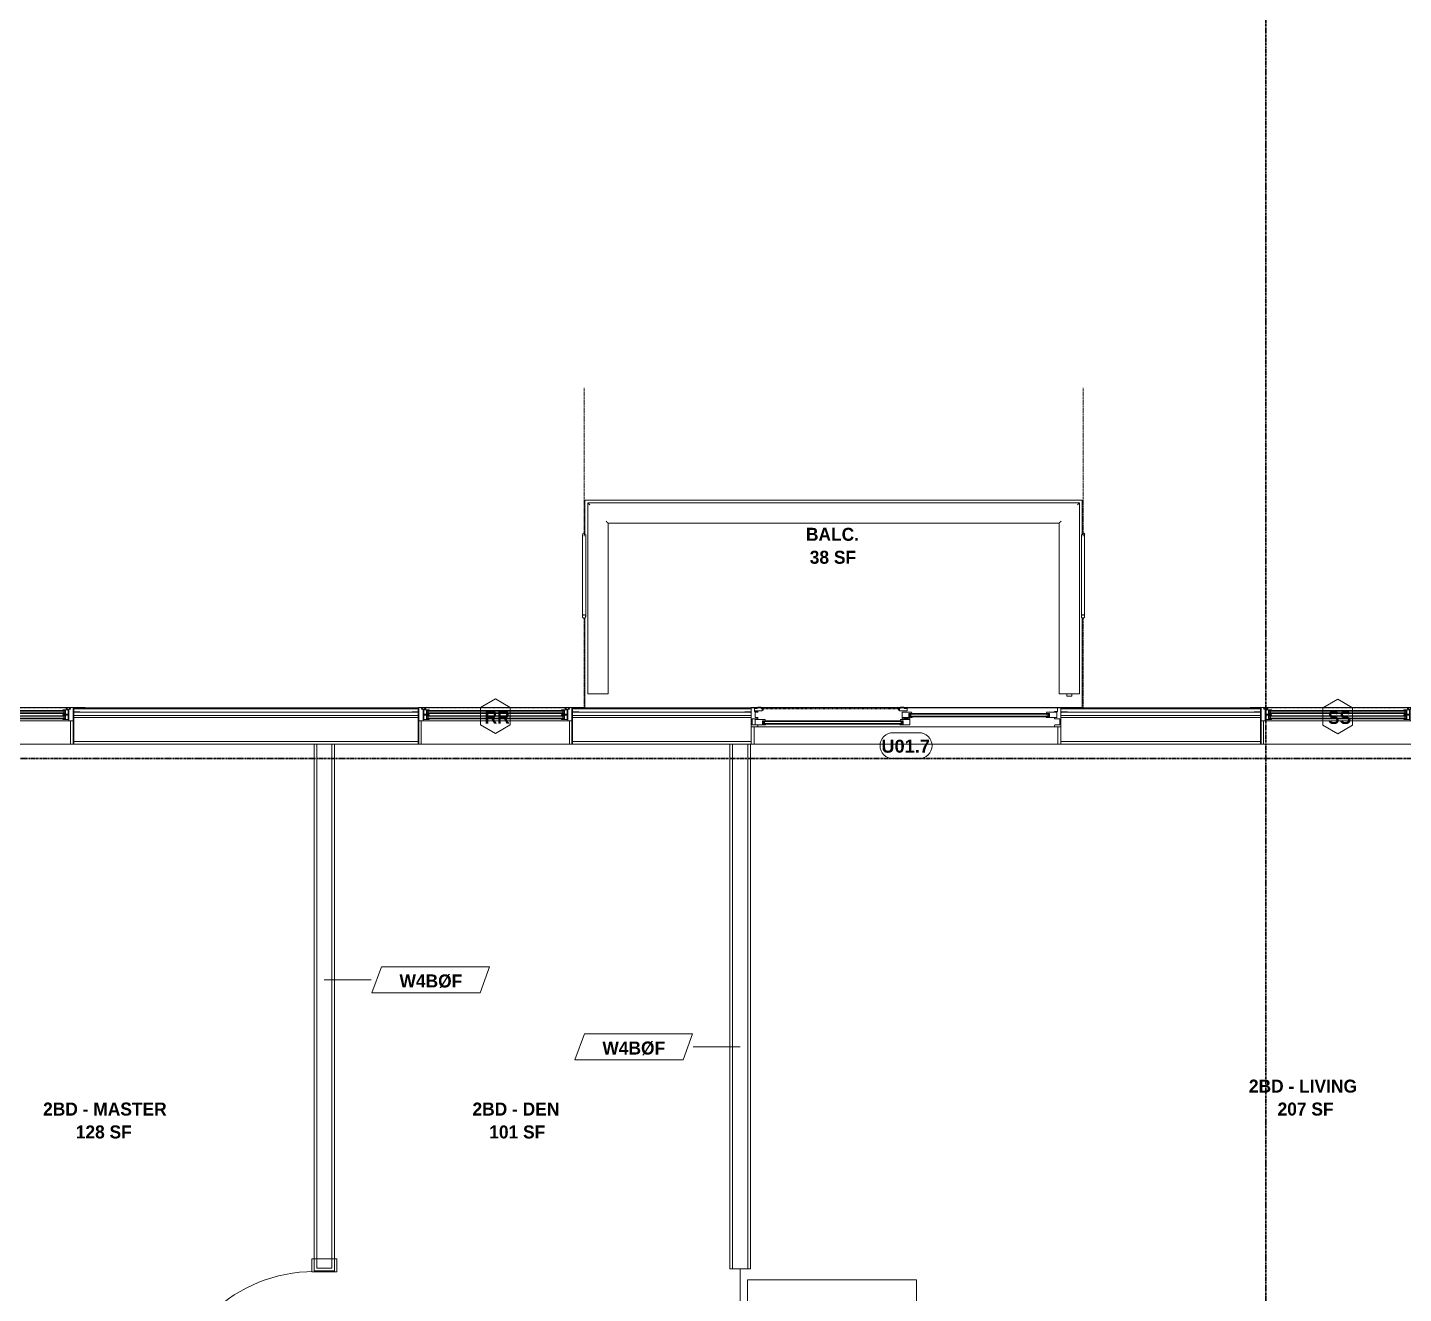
# Model space of a CAD drawing. Header units: inches. Extents: x -4058 to -1781, y 9814 to 12264.
# Drawn here: x -2459.2 to -2141.5, y 10715.6 to 11008 of the extents above; entities that cross this region are included whole.
import ezdxf

# ---------------------------------------------------------------- set-up
doc = ezdxf.new("R2010")
doc.units = ezdxf.units.IN
doc.header["$MEASUREMENT"] = 0
for name, pattern in [('Center 1_4_', [0.53125, 0.25, -0.09375, 0.09375, -0.09375]), ('Dash', [0.25, 0.125, -0.125]), ('Grid Line 1_2_', [0.875, 0.5, -0.125, 0.125, -0.125])]:
    doc.linetypes.add(name, pattern=pattern)
for name, color, linetype, lineweight in [('0-1', 7, 'Continuous', 5), ('0-2', 7, 'Continuous', 9), ('A-AREA-IDEN', 2, 'Continuous', 9), ('A-DETL-CNTR-1', 7, 'Center 1_4_', 9), ('A-DETL-GENF-1', 7, 'Continuous', 9), ('A-DETL-GENF-2', 92, 'Continuous', 18), ('A-DETL-GENF-HDLN-1', 7, 'Dash', 9), ('A-DETL-GENF-HDLN-2', 1, 'Continuous', 18), ('A-DOOR', 31, 'Continuous', 18), ('A-DOOR-1', 7, 'Continuous', 9), ('A-DOOR-3', 31, 'Continuous', 9), ('A-DOOR-4', 31, 'Continuous', 30), ('A-DOOR-FRAM-1', 7, 'Continuous', 9), ('A-DOOR-IDEN', 31, 'Continuous', 9), ('A-FLOR-1', 7, 'Continuous', 9), ('A-FLOR-2', 192, 'Continuous', 9), ('A-FLOR-HRAL-1', 7, 'Continuous', 9), ('A-GLAZ', 151, 'Continuous', 18), ('A-GLAZ-1', 10, 'Continuous', 30), ('A-GLAZ-2', 7, 'Continuous', 9), ('A-GLAZ-IDEN', 152, 'Continuous', 9), ('A-WALL', 113, 'Continuous', 18), ('A-WALL-1', 7, 'Continuous', 9), ('A-WALL-2', 250, 'Continuous', 18), ('A-WALL-3', 113, 'Continuous', 9), ('A-WALL-IDEN', 211, 'Continuous', 9), ('S-BEAM-1', 7, 'Continuous', 9), ('S-GRID-1', 1, 'Grid Line 1_2_', 30)]:
    doc.layers.add(name, color=color, linetype=linetype, lineweight=lineweight)
doc.styles.add('Arial_B', font='arialbd.ttf', dxfattribs={"height": 3})
doc.styles.add('Century Gothic_B', font='GOTHICB.TTF', dxfattribs={"height": 3})

# ---------------------------------------------------------------- blocks, each defined once
blk = doc.blocks.new('Door-Sliding-Marvin-2_Panel_Patio_Door-Essential - RL-MARVIN ESSENTIAL SLIDING - 6_-0_X6_-10_ - 2ND FLOOR-3440611-UNIT PLANS - 2ND FLOOR')
at = {"layer": 'A-DETL-GENF-1'}
for p, q in [((-32.87, -2.72), (-32.87, -2.27)), ((-32.61, -2.72), (-32.61, -2.27))]:
    blk.add_line(p, q, dxfattribs=at)
at = {"layer": 'A-DETL-GENF-2'}
for p, q in [((-35.75, 4.19), (-35.06, 4.19)), ((-35.75, 0.22), (-35.75, 4.19)), ((-35.06, 4.19), (-35.06, 0.22)), ((35.06, 4.19), (35.75, 4.19)), ((35.06, 0.22), (35.06, 4.19)), ((35.75, 4.19), (35.75, 0.22)), ((-35.06, 0.22), (-35.75, 0.22)), ((-35.75, 0.19), (-34.25, 0.19)), ((-35.75, -4.28), (-35.75, 0.19)), ((-34.25, 0.19), (-34.25, -0.1)), ((35.75, 0.22), (35.06, 0.22)), ((-35.75, -3.08), (-35.91, -3.08)), ((-35.91, -3.19), (-35.91, -3.08)), ((-35.5, -0.25), (-34.39, -0.25)), ((-35.5, -1.63), (-35.5, -0.25)), ((-35.5, -1.63), (-34.25, -1.63)), ((-32.41, -1.94), (-34.81, -1.94)), ((-34.81, -1.94), (-34.81, -3.19)), ((-34.39, -0.25), (-34.25, -0.1)), ((-34.25, -1.63), (-34.25, -1.94)), ((-33.09, -2.13), (-32.34, -2.13)), ((-33.09, -2.88), (-33.09, -2.13)), ((-32.38, -2.88), (-33.09, -2.88)), ((-32.98, -2.27), (-32.98, -2.13)), ((-32.98, -2.72), (-32.98, -2.88)), ((-32.46, -3.19), (-32.38, -2.88)), ((-32.34, -2), (-32.41, -1.94)), ((-32.34, -2.13), (-32.34, -2)), ((-37.25, -3.19), (-37.25, -3.23)), ((-35.91, -3.19), (-37.25, -3.19)), ((-35.75, -3.23), (-37.25, -3.23)), ((-35, -4.28), (-35.75, -4.28)), ((-34.25, -3.31), (-35, -3.31)), ((-35, -3.31), (-35, -4.28)), ((-34.81, -3.19), (-32.46, -3.19)), ((-34.25, -3.19), (-34.25, -3.31))]:
    blk.add_line(p, q, dxfattribs=at)
at = {"layer": 'A-DETL-GENF-HDLN-1'}
blk.add_line((1.75, -3.94), (33.01, -3.94), dxfattribs=at)
at = {"layer": 'A-DETL-GENF-HDLN-2'}
for p, q in [((35.75, 0.19), (34.25, 0.19)), ((34.25, 0.19), (34.25, -0.1)), ((35.75, -4.28), (35.75, 0.19)), ((-32.87, -2.72), (-32.87, -2.27)), ((-32.61, -2.72), (-32.61, -2.27)), ((-1.41, -2), (-1.34, -1.94)), ((-1.41, -2.13), (-1.41, -2)), ((-0.66, -2.13), (-1.41, -2.13)), ((-1.29, -3.19), (-1.38, -2.88)), ((-1.38, -2.88), (-0.66, -2.88)), ((-1.34, -1.94), (0.87, -1.94)), ((-1.14, -2.72), (-1.14, -2.27)), ((1.34, -0.25), (-0.88, -0.25)), ((-0.88, -0.25), (-0.88, -1.72)), ((-0.88, -1.5), (1.29, -1.5)), ((0.24, -1.82), (-0.88, -1.72)), ((-0.88, -2.72), (-0.88, -2.27)), ((-0.77, -2.27), (-0.77, -2.13)), ((-0.77, -2.72), (-0.77, -2.88)), ((-0.66, -2.88), (-0.66, -2.13)), ((-0.24, -1.58), (-0.43, -1.58)), ((-0.43, -1.58), (-0.43, -1.68)), ((-0.43, -1.68), (0.43, -1.76)), ((-0.24, -1.51), (-0.24, -1.58)), ((-0.24, -1.62), (-0.24, -1.7)), ((-0.24, -1.62), (0.87, -1.72)), ((0.24, -1.82), (0.24, -1.74)), ((0.24, -1.86), (0.43, -1.86)), ((0.24, -1.93), (0.24, -1.86)), ((0.43, -1.86), (0.43, -1.76)), ((0.66, -1.19), (0.66, -0.44)), ((0.66, -0.44), (1.41, -0.44)), ((1.37, -1.19), (0.66, -1.19)), ((0.77, -0.58), (0.77, -0.44)), ((0.77, -1.04), (0.77, -1.19)), ((0.87, -1.72), (0.87, -3.19)), ((0.88, -1.04), (0.88, -0.58)), ((1.14, -1.04), (1.14, -0.58)), ((1.29, -1.5), (1.37, -1.19)), ((1.41, -0.31), (1.34, -0.25)), ((1.41, -0.44), (1.41, -0.31)), ((32.41, -0.31), (32.47, -0.25)), ((32.41, -0.44), (32.41, -0.31)), ((33.16, -0.44), (32.41, -0.44)), ((32.52, -1.5), (32.44, -1.19)), ((32.44, -1.19), (33.16, -1.19)), ((32.47, -0.25), (34.84, -0.25)), ((34.84, -1.5), (32.52, -1.5)), ((32.68, -1.04), (32.68, -0.58)), ((32.93, -1.04), (32.93, -0.58)), ((33.04, -0.58), (33.04, -0.44)), ((33.04, -1.04), (33.04, -1.19)), ((33.16, -1.19), (33.16, -0.44)), ((34.39, -0.25), (34.25, -0.1)), ((35.5, -1.63), (34.25, -1.63)), ((34.25, -1.63), (34.25, -1.94)), ((34.81, -1.94), (34.25, -1.94)), ((35.5, -0.25), (34.39, -0.25)), ((34.81, -1.94), (34.81, -3.19)), ((34.84, -0.25), (34.84, -1.5)), ((35.5, -1.63), (35.5, -0.25)), ((35.75, -3.08), (35.9, -3.08)), ((35.9, -3.19), (35.9, -3.08)), ((0.87, -3.19), (-1.29, -3.19)), ((-0.24, -4.05), (-0.24, -3.53)), ((-0.24, -3.53), (1.51, -3.53)), ((0.34, -4.05), (-0.24, -4.05)), ((0.6, -4.36), (0.34, -4.05)), ((1.35, -4.36), (0.6, -4.36)), ((1.35, -4.05), (1.51, -4.05)), ((1.35, -4.05), (1.35, -4.36)), ((1.51, -3.53), (1.51, -3.65)), ((1.51, -3.65), (1.75, -3.65)), ((1.51, -3.69), (1.51, -4.05)), ((1.71, -3.69), (1.51, -3.69)), ((1.64, -3.83), (1.64, -3.94)), ((1.64, -3.83), (1.71, -3.83)), ((1.75, -3.94), (1.64, -3.94)), ((1.71, -3.83), (1.71, -3.69)), ((1.75, -3.65), (1.75, -3.94)), ((33.25, -3.65), (33.01, -3.65)), ((33.01, -3.65), (33.01, -3.94)), ((33.01, -3.94), (33.12, -3.94)), ((33.05, -3.69), (33.25, -3.69)), ((33.05, -3.83), (33.05, -3.69)), ((33.12, -3.83), (33.05, -3.83)), ((33.12, -3.83), (33.12, -3.94)), ((33.25, -3.53), (33.25, -3.65)), ((35, -3.53), (33.25, -3.53)), ((33.25, -3.69), (33.25, -4.05)), ((33.41, -4.05), (33.25, -4.05)), ((33.41, -4.05), (33.41, -4.36)), ((33.41, -4.36), (34.16, -4.36)), ((34.16, -4.36), (34.42, -4.05)), ((34.81, -3.19), (34.25, -3.19)), ((34.25, -3.19), (34.25, -3.31)), ((34.25, -3.31), (35, -3.31)), ((34.42, -4.05), (35, -4.05)), ((35, -3.31), (35, -4.28)), ((35, -4.28), (35.75, -4.28)), ((35.75, -3.23), (37.25, -3.23)), ((35.9, -3.19), (37.25, -3.19)), ((37.25, -3.19), (37.25, -3.23))]:
    blk.add_line(p, q, dxfattribs=at)
at = {"layer": 'A-DOOR'}
for p, q in [((-32.98, -2.13), (-0.77, -2.13)), ((-32.98, -2.27), (-0.77, -2.27)), ((-32.98, -2.72), (-0.77, -2.72)), ((-32.98, -2.88), (-0.77, -2.88)), ((0.77, -0.44), (33.04, -0.44)), ((0.77, -0.58), (33.04, -0.58)), ((0.77, -1.04), (33.04, -1.04)), ((0.77, -1.19), (33.04, -1.19))]:
    blk.add_line(p, q, dxfattribs=at)
at = {"layer": 'A-DOOR-1'}
for p, q in [((-40.68, -4.25), (-40.68, -4.19)), ((-35.75, -4.25), (-40.68, -4.25)), ((-35.75, -4.25), (-35.75, -4.19)), ((35.75, -4.19), (-35.75, -4.19)), ((35.75, -4.25), (-35.75, -4.25)), ((35.75, -4.19), (35.75, -4.25))]:
    blk.add_line(p, q, dxfattribs=at)
at = {"layer": 'A-DOOR-FRAM-1'}
for p, q in [((-35.75, 0.19), (35.75, 0.19)), ((-35.75, -4.28), (-35.75, 0.19)), ((35.75, 0.19), (35.75, -4.28)), ((35.75, -4.28), (-35.75, -4.28))]:
    blk.add_line(p, q, dxfattribs=at)
blk = doc.blocks.new('Window-Double_Hung-Marvin-Essential - 1-WIDE _TEMP LOWER_ ESDH3066-3454270-UNIT PLANS - 2ND FLOOR')
at = {"layer": 'A-DETL-GENF-HDLN-1'}
blk.add_line((16.1, 4.22), (-16.5, 4.22), dxfattribs=at)
at = {"layer": 'A-DETL-GENF-HDLN-2'}
for p, q in [((-19.25, 3.23), (-19.25, 3.19)), ((-17.75, 3.23), (-19.25, 3.23)), ((-19.25, 3.19), (-17.9, 3.19)), ((-17.9, 3.19), (-17.9, 3.08)), ((-17.75, 4.28), (-17.16, 4.28)), ((-17.75, 4.28), (-17.75, 1.19)), ((-17.08, 3.87), (-17.16, 4.28)), ((-17.08, 3.87), (-16.19, 3.87)), ((-16.85, 4.25), (-16.85, 3.87)), ((-16.3, 4.25), (-16.85, 4.25)), ((-16.38, 3.77), (-16.72, 3.77)), ((-16.72, 3.77), (-16.72, 1.19)), ((-15.34, 3.69), (-16.56, 3.69)), ((-16.56, 2.75), (-16.56, 3.69)), ((-16.38, 3.87), (-16.38, 3.77)), ((-16.3, 4.01), (-16.3, 4.25)), ((-16.18, 4.01), (-16.3, 4.01)), ((-16.19, 3.97), (-16.1, 3.97)), ((-16.19, 3.87), (-16.19, 3.97)), ((-16.18, 4.22), (-16.1, 4.22)), ((-16.18, 4.22), (-16.18, 4.01)), ((-16.1, 3.97), (-16.1, 4.22)), ((-15.94, 2.87), (-15.94, 3.59)), ((-15.94, 3.59), (-15.28, 3.59)), ((-15.84, 2.88), (-15.84, 3.57)), ((-15.54, 3.01), (-15.54, 3.45)), ((-15.34, 3.69), (-15.28, 3.63)), ((-15.28, 3.59), (-15.28, 3.63)), ((15.34, 3.69), (15.28, 3.63)), ((15.28, 3.59), (15.28, 3.63)), ((15.94, 3.59), (15.28, 3.59)), ((15.34, 3.69), (16.56, 3.69)), ((15.54, 3.01), (15.54, 3.45)), ((15.84, 2.88), (15.84, 3.57)), ((15.94, 2.87), (15.94, 3.59)), ((16.18, 4.22), (16.1, 4.22)), ((16.1, 3.97), (16.1, 4.22)), ((16.19, 3.97), (16.1, 3.97)), ((16.18, 4.22), (16.18, 4.01)), ((16.18, 4.01), (16.3, 4.01)), ((16.19, 3.87), (16.19, 3.97)), ((17.08, 3.87), (16.19, 3.87)), ((16.3, 4.01), (16.3, 4.25)), ((16.3, 4.25), (16.85, 4.25)), ((16.38, 3.87), (16.38, 3.77)), ((16.38, 3.77), (16.72, 3.77)), ((16.56, 2.75), (16.56, 3.69)), ((16.72, 3.77), (16.72, 1.19)), ((16.85, 4.25), (16.85, 3.87)), ((17.08, 3.87), (17.16, 4.28)), ((17.75, 4.28), (17.16, 4.28)), ((17.75, 4.28), (17.75, 1.19)), ((17.75, 3.23), (19.25, 3.23)), ((17.9, 3.19), (17.9, 3.08)), ((19.25, 3.19), (17.9, 3.19)), ((19.25, 3.23), (19.25, 3.19)), ((-17.9, 3.08), (-17.75, 3.08)), ((-16.72, 1.19), (-17.75, 1.19)), ((-17.13, 1.16), (-17.13, -4.19)), ((-16.56, 2.75), (-15.34, 2.75)), ((-15.34, 2.47), (-16.56, 2.47)), ((-16.56, 1.53), (-16.56, 2.47)), ((-16.56, 1.53), (-15.34, 1.53)), ((-15.28, 2.87), (-15.94, 2.87)), ((-15.94, 1.65), (-15.94, 2.37)), ((-15.94, 2.37), (-15.28, 2.37)), ((-15.28, 1.65), (-15.94, 1.65)), ((-15.84, 1.66), (-15.84, 2.35)), ((-15.54, 1.79), (-15.54, 2.23)), ((-15.34, 2.75), (-15.28, 2.81)), ((-15.34, 2.47), (-15.28, 2.41)), ((-15.34, 1.53), (-15.28, 1.59)), ((-15.28, 2.81), (-15.28, 2.87)), ((-15.28, 2.37), (-15.28, 2.41)), ((-15.28, 1.59), (-15.28, 1.65)), ((15.28, 2.81), (15.28, 2.87)), ((15.28, 2.87), (15.94, 2.87)), ((15.34, 2.75), (15.28, 2.81)), ((15.34, 2.47), (15.28, 2.41)), ((15.28, 2.37), (15.28, 2.41)), ((15.94, 2.37), (15.28, 2.37)), ((15.28, 1.59), (15.28, 1.65)), ((15.28, 1.65), (15.94, 1.65)), ((15.34, 1.53), (15.28, 1.59)), ((16.56, 2.75), (15.34, 2.75)), ((15.34, 2.47), (16.56, 2.47)), ((16.56, 1.53), (15.34, 1.53)), ((15.54, 1.79), (15.54, 2.23)), ((15.84, 1.66), (15.84, 2.35)), ((15.94, 1.65), (15.94, 2.37)), ((16.56, 1.53), (16.56, 2.47)), ((16.72, 1.19), (17.75, 1.19)), ((17.12, -4.19), (17.12, 1.16)), ((17.9, 3.08), (17.75, 3.08)), ((-17.13, -4.19), (-17.75, -4.19)), ((17.12, -4.19), (17.75, -4.19))]:
    blk.add_line(p, q, dxfattribs=at)
at = {"layer": 'A-GLAZ'}
for p, q in [((15.84, 3.57), (-15.84, 3.57)), ((15.84, 3.45), (-15.84, 3.45)), ((15.84, 3.01), (-15.84, 3.01)), ((15.84, 2.88), (-15.84, 2.88)), ((15.84, 2.35), (-15.84, 2.35)), ((15.84, 2.23), (-15.84, 2.23)), ((15.84, 1.79), (-15.84, 1.79)), ((15.84, 1.66), (-15.84, 1.66))]:
    blk.add_line(p, q, dxfattribs=at)
at = {"layer": 'A-GLAZ-1'}
for p, q in [((-17.75, 4.28), (-17.75, 1.19)), ((17.75, 1.19), (17.75, 4.28)), ((-17.75, 1.16), (-17.75, -4.19)), ((17.75, -4.19), (17.75, 1.16))]:
    blk.add_line(p, q, dxfattribs=at)
at = {"layer": 'A-GLAZ-2'}
for p, q in [((17.75, 4.28), (-17.75, 4.28)), ((20.46, 4.25), (17.75, 4.25)), ((17.75, 4.19), (20.46, 4.19)), ((20.46, 4.19), (20.46, 4.25)), ((-17.75, 1.19), (17.75, 1.19)), ((-17.75, -4.19), (17.75, -4.19))]:
    blk.add_line(p, q, dxfattribs=at)
blk = doc.blocks.new('Window-Double_Hung-Marvin-Essential - 2-WIDE _TEMP ALL LOW_ ESDH3066-3454271-UNIT PLANS - 2ND FLOOR')
at = {"layer": 'A-DETL-GENF-HDLN-1'}
blk.add_line((16.1, -4.22), (-16.5, -4.22), dxfattribs=at)
at = {"layer": 'A-DETL-GENF-HDLN-2'}
for p, q in [((-17.13, 4.19), (-17.75, 4.19)), ((-17.13, -1.16), (-17.13, 4.19)), ((17.12, 4.19), (17.75, 4.19)), ((17.12, 4.19), (17.12, -1.16)), ((-17.9, -3.19), (-17.9, -3.08)), ((-17.9, -3.08), (-17.75, -3.08)), ((-16.72, -1.19), (-17.75, -1.19)), ((-17.75, -4.28), (-17.75, -1.19)), ((-16.72, -3.77), (-16.72, -1.19)), ((-16.56, -1.53), (-15.34, -1.53)), ((-16.56, -1.53), (-16.56, -2.47)), ((-15.34, -2.47), (-16.56, -2.47)), ((-16.56, -2.75), (-15.34, -2.75)), ((-16.56, -2.75), (-16.56, -3.69)), ((-15.28, -1.65), (-15.94, -1.65)), ((-15.94, -1.65), (-15.94, -2.37)), ((-15.94, -2.37), (-15.28, -2.37)), ((-15.28, -2.87), (-15.94, -2.87)), ((-15.94, -2.87), (-15.94, -3.59)), ((-15.84, -1.66), (-15.84, -2.35)), ((-15.84, -2.88), (-15.84, -3.57)), ((-15.54, -1.79), (-15.54, -2.23)), ((-15.54, -3.01), (-15.54, -3.45)), ((-15.34, -1.53), (-15.28, -1.59)), ((-15.34, -2.47), (-15.28, -2.41)), ((-15.34, -2.75), (-15.28, -2.81)), ((-15.28, -1.59), (-15.28, -1.65)), ((-15.28, -2.37), (-15.28, -2.41)), ((-15.28, -2.81), (-15.28, -2.87)), ((15.34, -1.53), (15.28, -1.59)), ((15.28, -1.59), (15.28, -1.65)), ((15.28, -1.65), (15.94, -1.65)), ((15.28, -2.37), (15.28, -2.41)), ((15.94, -2.37), (15.28, -2.37)), ((15.34, -2.47), (15.28, -2.41)), ((15.34, -2.75), (15.28, -2.81)), ((15.28, -2.81), (15.28, -2.87)), ((15.28, -2.87), (15.94, -2.87)), ((16.56, -1.53), (15.34, -1.53)), ((15.34, -2.47), (16.56, -2.47)), ((16.56, -2.75), (15.34, -2.75)), ((15.54, -1.79), (15.54, -2.23)), ((15.54, -3.01), (15.54, -3.45)), ((15.84, -1.66), (15.84, -2.35)), ((15.84, -2.88), (15.84, -3.57)), ((15.94, -1.65), (15.94, -2.37)), ((15.94, -2.87), (15.94, -3.59)), ((16.56, -1.53), (16.56, -2.47)), ((16.56, -2.75), (16.56, -3.69)), ((16.72, -3.77), (16.72, -1.19)), ((16.72, -1.19), (17.75, -1.19)), ((17.75, -4.28), (17.75, -1.19)), ((17.9, -3.08), (17.75, -3.08)), ((17.9, -3.19), (17.9, -3.08)), ((-19.25, -3.23), (-19.25, -3.19)), ((-19.25, -3.19), (-17.9, -3.19)), ((-17.75, -3.23), (-19.25, -3.23)), ((-17.75, -4.28), (-17.16, -4.28)), ((-17.08, -3.87), (-17.16, -4.28)), ((-17.08, -3.87), (-16.19, -3.87)), ((-16.85, -4.25), (-16.85, -3.87)), ((-16.3, -4.25), (-16.85, -4.25)), ((-16.38, -3.77), (-16.72, -3.77)), ((-15.34, -3.69), (-16.56, -3.69)), ((-16.38, -3.87), (-16.38, -3.77)), ((-16.18, -4.01), (-16.3, -4.01)), ((-16.3, -4.01), (-16.3, -4.25)), ((-16.19, -3.87), (-16.19, -3.97)), ((-16.19, -3.97), (-16.1, -3.97)), ((-16.18, -4.22), (-16.18, -4.01)), ((-16.18, -4.22), (-16.1, -4.22)), ((-16.1, -3.97), (-16.1, -4.22)), ((-15.94, -3.59), (-15.28, -3.59)), ((-15.34, -3.69), (-15.28, -3.63)), ((-15.28, -3.59), (-15.28, -3.63)), ((15.28, -3.59), (15.28, -3.63)), ((15.94, -3.59), (15.28, -3.59)), ((15.34, -3.69), (15.28, -3.63)), ((15.34, -3.69), (16.56, -3.69)), ((16.19, -3.97), (16.1, -3.97)), ((16.1, -3.97), (16.1, -4.22)), ((16.18, -4.22), (16.1, -4.22)), ((16.18, -4.22), (16.18, -4.01)), ((16.18, -4.01), (16.3, -4.01)), ((17.08, -3.87), (16.19, -3.87)), ((16.19, -3.87), (16.19, -3.97)), ((16.3, -4.01), (16.3, -4.25)), ((16.3, -4.25), (16.85, -4.25)), ((16.38, -3.87), (16.38, -3.77)), ((16.38, -3.77), (16.72, -3.77)), ((16.85, -4.25), (16.85, -3.87)), ((17.08, -3.87), (17.16, -4.28)), ((17.75, -4.28), (17.16, -4.28)), ((17.75, -3.23), (19.25, -3.23)), ((19.25, -3.19), (17.9, -3.19)), ((19.25, -3.23), (19.25, -3.19))]:
    blk.add_line(p, q, dxfattribs=at)
at = {"layer": 'A-GLAZ'}
for p, q in [((15.84, -1.66), (-15.84, -1.66)), ((15.84, -1.79), (-15.84, -1.79)), ((15.84, -2.23), (-15.84, -2.23)), ((15.84, -2.35), (-15.84, -2.35)), ((15.84, -2.88), (-15.84, -2.88)), ((15.84, -3.01), (-15.84, -3.01)), ((15.84, -3.45), (-15.84, -3.45)), ((15.84, -3.57), (-15.84, -3.57))]:
    blk.add_line(p, q, dxfattribs=at)
at = {"layer": 'A-GLAZ-1'}
for p, q in [((-17.75, -1.16), (-17.75, 4.19)), ((17.75, 4.19), (17.75, -1.16)), ((-17.75, -4.28), (-17.75, -1.19)), ((17.75, -1.19), (17.75, -4.28))]:
    blk.add_line(p, q, dxfattribs=at)
at = {"layer": 'A-GLAZ-2'}
for p, q in [((-17.75, 4.19), (17.75, 4.19)), ((-17.75, -1.19), (17.75, -1.19)), ((17.75, -4.28), (-17.75, -4.28)), ((17.75, -4.19), (20.21, -4.19)), ((20.21, -4.25), (17.75, -4.25)), ((20.21, -4.19), (20.21, -4.25))]:
    blk.add_line(p, q, dxfattribs=at)
blk = doc.blocks.new('Railing - Baluster_01-2700443-UNIT PLANS - 2ND FLOOR')
at = {"layer": 'A-FLOR-HRAL-1'}
for p, q in [((-0.59, 1.18), (0.59, 1.18)), ((-0.59, 0.59), (-0.59, 1.18)), ((0.59, 1.18), (0.59, 0.59))]:
    blk.add_line(p, q, dxfattribs=at)
blk = doc.blocks.new('Railing - Railing-3407317-UNIT PLANS - 2ND FLOOR')
at = {"layer": 'A-FLOR-HRAL-1'}
for p, q in [((-2216.35, 10898.25), (-2329.89, 10898.25)), ((-2329.89, 10898.25), (-2329.89, 10854.14)), ((-2216.35, 10854.14), (-2216.35, 10898.25)), ((-2325.17, 10893.53), (-2221.07, 10893.53)), ((-2325.17, 10854.14), (-2325.17, 10893.53)), ((-2221.07, 10893.53), (-2221.07, 10854.14)), ((-2329.42, 10854.14), (-2329.89, 10854.14)), ((-2325.64, 10854.14), (-2329.42, 10854.14)), ((-2325.17, 10854.14), (-2325.64, 10854.14)), ((-2220.6, 10854.14), (-2221.07, 10854.14)), ((-2216.82, 10854.14), (-2220.6, 10854.14)), ((-2216.35, 10854.14), (-2216.82, 10854.14))]:
    blk.add_line(p, q, dxfattribs=at)
for points, knots in [([(-2329.89, 10898.25), (-2329.89, 10898.25), (-2329.89, 10898.24), (-2329.86, 10898.22), (-2329.83, 10898.19), (-2329.8, 10898.16), (-2329.78, 10898.13), (-2329.75, 10898.11), (-2329.71, 10898.07), (-2329.67, 10898.02), (-2329.63, 10897.99), (-2329.59, 10897.95), (-2329.53, 10897.88), (-2329.46, 10897.82), (-2329.42, 10897.78)], [0, 0, 0, 0, 0.166667, 0.25, 0.333333, 0.416667, 0.458333, 0.5, 0.583333, 0.666667, 0.708333, 0.75, 0.833333, 1, 1, 1, 1]), ([(-2216.35, 10898.25), (-2216.35, 10898.25), (-2216.35, 10898.24), (-2216.38, 10898.22), (-2216.41, 10898.19), (-2216.44, 10898.16), (-2216.46, 10898.13), (-2216.49, 10898.11), (-2216.53, 10898.07), (-2216.57, 10898.02), (-2216.61, 10897.99), (-2216.65, 10897.95), (-2216.71, 10897.88), (-2216.78, 10897.82), (-2216.82, 10897.78)], [0, 0, 0, 0, 0.166667, 0.25, 0.333333, 0.416667, 0.458333, 0.5, 0.583333, 0.666667, 0.708333, 0.75, 0.833333, 1, 1, 1, 1]), ([(-2325.64, 10894), (-2325.6, 10893.96), (-2325.54, 10893.9), (-2325.46, 10893.82), (-2325.42, 10893.77), (-2325.38, 10893.74), (-2325.35, 10893.7), (-2325.32, 10893.67), (-2325.29, 10893.64), (-2325.26, 10893.62), (-2325.23, 10893.59), (-2325.21, 10893.56), (-2325.18, 10893.54), (-2325.17, 10893.53), (-2325.17, 10893.53)], [0, 0, 0, 0, 0.166667, 0.25, 0.333333, 0.375, 0.416667, 0.5, 0.541667, 0.583333, 0.666667, 0.75, 0.833333, 1, 1, 1, 1]), ([(-2220.6, 10894), (-2220.64, 10893.96), (-2220.7, 10893.9), (-2220.78, 10893.82), (-2220.82, 10893.77), (-2220.86, 10893.74), (-2220.89, 10893.7), (-2220.92, 10893.67), (-2220.95, 10893.64), (-2220.98, 10893.62), (-2221.01, 10893.59), (-2221.04, 10893.56), (-2221.06, 10893.54), (-2221.07, 10893.53), (-2221.07, 10893.53)], [0, 0, 0, 0, 0.166667, 0.25, 0.333333, 0.375, 0.416667, 0.5, 0.541667, 0.583333, 0.666667, 0.75, 0.833333, 1, 1, 1, 1])]:
    blk.add_open_spline(points, degree=3, knots=knots, dxfattribs=at)
at = {"rotation": 180}
blk.add_blockref('Railing - Baluster_01-2700443-UNIT PLANS - 2ND FLOOR', (-2218.71, 10854.73), dxfattribs=at)
blk = doc.blocks.new('Walls 20 - Walls 1-3286989-UNIT PLANS - 2ND FLOOR')
at = {"layer": 'S-BEAM-1'}
for p, q in [((-2215.9, 10890.93), (-2215.9, 10871.99)), ((-2215.15, 10871.99), (-2215.15, 10890.93))]:
    blk.add_line(p, q, dxfattribs=at)
at = {"layer": 'S-BEAM-1', "flags": 128}
for points in [[(-2215.15, 10871.99), (-2215.16, 10872.09), (-2215.19, 10872.18), (-2215.24, 10872.26), (-2215.31, 10872.32), (-2215.39, 10872.37), (-2215.48, 10872.39), (-2215.57, 10872.39), (-2215.66, 10872.37), (-2215.74, 10872.32), (-2215.81, 10872.26), (-2215.86, 10872.18), (-2215.89, 10872.09), (-2215.9, 10871.99)], [(-2215.9, 10871.99), (-2215.89, 10871.89), (-2215.86, 10871.8), (-2215.81, 10871.72), (-2215.74, 10871.66), (-2215.66, 10871.62), (-2215.57, 10871.59), (-2215.48, 10871.59), (-2215.39, 10871.62), (-2215.31, 10871.66), (-2215.24, 10871.72), (-2215.19, 10871.8), (-2215.16, 10871.89), (-2215.15, 10871.99)]]:
    blk.add_lwpolyline(points, dxfattribs=at)
at = {"layer": 'S-BEAM-1'}
blk.add_ellipse((-2215.52, 10890.93), major_axis=(0.375, 0), ratio=0.93544, start_param=0, end_param=2.081897, dxfattribs=at)
blk = doc.blocks.new('Walls 21 - Walls 1-3286998-UNIT PLANS - 2ND FLOOR')
at = {"layer": 'S-BEAM-1'}
for p, q in [((-2331.1, 10890.93), (-2331.1, 10871.99)), ((-2330.35, 10871.99), (-2330.35, 10890.93))]:
    blk.add_line(p, q, dxfattribs=at)
at = {"layer": 'S-BEAM-1', "flags": 128}
for points in [[(-2330.35, 10871.99), (-2330.36, 10872.09), (-2330.39, 10872.18), (-2330.44, 10872.26), (-2330.51, 10872.32), (-2330.59, 10872.37), (-2330.68, 10872.39), (-2330.77, 10872.39), (-2330.86, 10872.37), (-2330.94, 10872.32), (-2331, 10872.26), (-2331.06, 10872.18), (-2331.09, 10872.09), (-2331.1, 10871.99)], [(-2331.1, 10871.99), (-2331.09, 10871.89), (-2331.06, 10871.8), (-2331, 10871.72), (-2330.94, 10871.66), (-2330.86, 10871.62), (-2330.77, 10871.59), (-2330.68, 10871.59), (-2330.59, 10871.62), (-2330.51, 10871.66), (-2330.44, 10871.72), (-2330.39, 10871.8), (-2330.36, 10871.89), (-2330.35, 10871.99)]]:
    blk.add_lwpolyline(points, dxfattribs=at)
at = {"layer": 'S-BEAM-1'}
blk.add_ellipse((-2330.72, 10890.93), major_axis=(0.375, 0), ratio=0.93544, start_param=1.047198, end_param=3.141593, dxfattribs=at)
blk = doc.blocks.new('CTR - 1st Phase - Shell_rvt-1-UNIT PLANS - 2ND FLOOR')
at = {"layer": 'A-DETL-CNTR-1'}
for p, q in [((-2330.72, 10890.53), (-2330.72, 10924.78)), ((-2215.52, 10890.53), (-2215.52, 10924.78)), ((-2330.72, 10850.89), (-2330.72, 10871.59)), ((-2215.52, 10850.89), (-2215.52, 10871.59))]:
    blk.add_line(p, q, dxfattribs=at)
at = {"layer": 'A-FLOR-1'}
for p, q in [((-2330.53, 10898.89), (-2330.53, 10890.85)), ((-2215.71, 10898.89), (-2330.53, 10898.89)), ((-2215.71, 10890.86), (-2215.71, 10898.89)), ((-2330.53, 10871.65), (-2330.53, 10850.89)), ((-2215.71, 10850.89), (-2215.71, 10871.64))]:
    blk.add_line(p, q, dxfattribs=at)
at = {"layer": 'A-WALL-1'}
for p, q in [((-2368.94, 10850.89), (-2445.93, 10850.89)), ((-2292.14, 10850.89), (-2330.73, 10850.89)), ((-2176.94, 10850.89), (-2220.64, 10850.89)), ((-2448.64, 10847.89), (-2448.64, 10847.86)), ((-2368.94, 10847.86), (-2368.94, 10847.89)), ((-2333.44, 10847.89), (-2333.44, 10847.86)), ((-2292.14, 10846.48), (-2292.14, 10846.51)), ((-2220.64, 10846.51), (-2220.64, 10846.48)), ((-2174.48, 10847.86), (-2174.48, 10847.89)), ((-2448.64, 10842.51), (-2368.94, 10842.51)), ((-2333.44, 10842.51), (-2292.14, 10842.51)), ((-2220.64, 10842.51), (-2174.48, 10842.51))]:
    blk.add_line(p, q, dxfattribs=at)
at = {"layer": 'A-WALL-2'}
for p, q in [((-2368.94, 10850.64), (-2448.64, 10850.64)), ((-2368.94, 10849.89), (-2448.64, 10849.89)), ((-2292.14, 10850.64), (-2333.44, 10850.64)), ((-2292.14, 10849.89), (-2333.44, 10849.89)), ((-2174.48, 10850.64), (-2220.64, 10850.64)), ((-2174.48, 10849.89), (-2220.64, 10849.89)), ((-2368.94, 10849.14), (-2448.64, 10849.14)), ((-2368.94, 10848.64), (-2448.64, 10848.64)), ((-2292.14, 10849.14), (-2333.44, 10849.14)), ((-2292.14, 10848.64), (-2333.44, 10848.64)), ((-2174.48, 10849.14), (-2220.64, 10849.14)), ((-2174.48, 10848.64), (-2220.64, 10848.64)), ((-2368.94, 10843.14), (-2448.64, 10843.14)), ((-2292.14, 10843.14), (-2333.44, 10843.14)), ((-2174.48, 10843.14), (-2220.64, 10843.14))]:
    blk.add_line(p, q, dxfattribs=at)
at = {"layer": '0-2'}
for name, p in [('Railing - Railing-3407317-UNIT PLANS - 2ND FLOOR', (0, 0)), ('Walls 21 - Walls 1-3286998-UNIT PLANS - 2ND FLOOR', (0, 0)), ('Walls 20 - Walls 1-3286989-UNIT PLANS - 2ND FLOOR', (0, 0)), ('Window-Double_Hung-Marvin-Essential - 1-WIDE _TEMP LOWER_ ESDH3066-3454270-UNIT PLANS - 2ND FLOOR', (-2466.39, 10846.7)), ('Window-Double_Hung-Marvin-Essential - 1-WIDE _TEMP LOWER_ ESDH3066-3454270-UNIT PLANS - 2ND FLOOR', (-2351.19, 10846.7))]:
    blk.add_blockref(name, p, dxfattribs=at)
at = {"layer": '0-2', "rotation": 180}
for name, p in [('Door-Sliding-Marvin-2_Panel_Patio_Door-Essential - RL-MARVIN ESSENTIAL SLIDING - 6_-0_X6_-10_ - 2ND FLOOR-3440611-UNIT PLANS - 2ND FLOOR', (-2256.39, 10846.7)), ('Window-Double_Hung-Marvin-Essential - 2-WIDE _TEMP ALL LOW_ ESDH3066-3454271-UNIT PLANS - 2ND FLOOR', (-2156.73, 10846.7))]:
    blk.add_blockref(name, p, dxfattribs=at)
blk = doc.blocks.new('CTR - 1st Phase - Structure_rvt-1-UNIT PLANS - 2ND FLOOR')
at = {"layer": 'S-GRID-1'}
for p, q in [((-2173.32, 9814.03), (-2173.32, 12247.5)), ((-1781.27, 10839.19), (-4041.78, 10839.19))]:
    blk.add_line(p, q, dxfattribs=at)
blk = doc.blocks.new('SWING - SINGLE - FLUSH - SWING - FLUSH - 2-10 x 6-8 - PRIVACY-4346068-UNIT PLANS - 2ND FLOOR')
at = {"layer": 'A-DOOR-3'}
for p, q in [((-20, 2.37), (-20, 2.87)), ((-20, 2.87), (-17, 2.87)), ((-20, 2.37), (-17, 2.37)), ((-20, -2.88), (-20, 2.37)), ((-17, 2.37), (-20, 2.37)), ((-17, 2.87), (-17, 2.37)), ((-17, 2.37), (-17, -2.88)), ((17, 2.37), (17, 2.87)), ((17, 2.87), (20, 2.87)), ((17, 2.37), (20, 2.37)), ((17, -2.88), (17, 2.37)), ((20, 2.37), (17, 2.37)), ((20, 2.87), (20, 2.37)), ((20, 2.37), (20, -2.88)), ((-17, -2.88), (-20, -2.88)), ((20, -2.88), (17, -2.88))]:
    blk.add_line(p, q, dxfattribs=at)
blk.add_arc((17, -2.38), 34.07, 180, 266.6343, dxfattribs=at)
at = {"layer": 'A-DOOR-4'}
for p, q in [((15, -2.38), (15, -36.38)), ((17, -2.38), (15, -2.38)), ((17, -2.38), (17, -36.38)), ((17, -36.38), (15, -36.38))]:
    blk.add_line(p, q, dxfattribs=at)
blk = doc.blocks.new('Wall Tag - Arch Wall-3956453-UNIT PLANS - 2ND FLOOR')
at = {"layer": 'A-WALL-IDEN'}
for p, q in [((-0.3561, 0.0937), (-0.4244, -0.0937)), ((0.4244, 0.0937), (-0.3561, 0.0937)), ((0.3561, -0.0937), (0.4244, 0.0937)), ((-0.4244, -0.0937), (0.3561, -0.0937))]:
    blk.add_line(p, q, dxfattribs=at)
blk = doc.blocks.new('Door Tag - Type Mark-2601225-UNIT PLANS - 2ND FLOOR')
at = {"layer": 'A-DOOR-IDEN'}
for p, q in [((0.09375, 0.09375), (-0.09375, 0.09375)), ((-0.09375, -0.09375), (0.09375, -0.09375))]:
    blk.add_line(p, q, dxfattribs=at)
for centre, start, end in [((-0.09375, 0), 90, 270), ((0.09375, 0), 270, 90)]:
    blk.add_arc(centre, 0.09375, start, end, dxfattribs=at)
blk = doc.blocks.new('Window Tag - ONE-4156801-UNIT PLANS - 2ND FLOOR')
at = {"layer": 'A-GLAZ-IDEN'}
for p, q in [((0, 0.125), (-0.1071, 0.0619)), ((0.107, 0.062), (0, 0.125)), ((-0.1071, 0.0619), (-0.1071, -0.0619)), ((0.107, -0.0624), (0.107, 0.062)), ((-0.1071, -0.0619), (0, -0.125)), ((0, -0.125), (0.107, -0.0624))]:
    blk.add_line(p, q, dxfattribs=at)

msp = doc.modelspace()

# ---------------------------------------------------------------- linework, layer by layer
at = {"layer": 'A-AREA-IDEN', "flags": 128}
msp.add_lwpolyline([(-2292.97, 10718.76), (-2253.94, 10718.76), (-2253.94, 10700.31), (-2292.97, 10700.31)], close=True, dxfattribs=at)
at = {"layer": 'A-FLOR-2'}
for p, q in [((-2221.32, 10842.51), (-2291.45, 10842.51)), ((-2294.7, 10683.6), (-2294.7, 10721.32))]:
    msp.add_line(p, q, dxfattribs=at)
at = {"layer": 'A-WALL'}
for p, q in [((-2392.45, 10842.51), (-2392.45, 10721.48)), ((-2388.95, 10721.48), (-2388.95, 10842.51)), ((-2296.45, 10842.51), (-2296.45, 10721.32)), ((-2292.95, 10842.51), (-2292.95, 10721.32)), ((-2392.45, 10721.48), (-2388.95, 10721.48))]:
    msp.add_line(p, q, dxfattribs=at)
at = {"layer": 'A-WALL-3'}
for p, q in [((-2388.32, 10842.51), (-2393.07, 10842.51)), ((-2393.07, 10842.51), (-2393.07, 10720.85)), ((-2388.32, 10720.85), (-2388.32, 10842.51)), ((-2292.32, 10842.51), (-2297.07, 10842.51)), ((-2297.07, 10842.51), (-2297.07, 10721.32)), ((-2292.32, 10721.32), (-2292.32, 10842.51)), ((-2393.07, 10720.85), (-2388.32, 10720.85)), ((-2297.07, 10721.32), (-2292.32, 10721.32))]:
    msp.add_line(p, q, dxfattribs=at)
at = {"layer": 'A-WALL-IDEN'}
for p, q in [((-2390.7, 10788.06), (-2379.86, 10788.06)), ((-2294.7, 10772.57), (-2305.54, 10772.57))]:
    msp.add_line(p, q, dxfattribs=at)

# ---------------------------------------------------------------- block references
at = {"layer": '0-1'}
for name in ['CTR - 1st Phase - Structure_rvt-1-UNIT PLANS - 2ND FLOOR', 'CTR - 1st Phase - Shell_rvt-1-UNIT PLANS - 2ND FLOOR']:
    msp.add_blockref(name, (0, 0), dxfattribs=at)
at = {"layer": 'A-DOOR-3', "rotation": 270.0000000000105}
msp.add_blockref('SWING - SINGLE - FLUSH - SWING - FLUSH - 2-10 x 6-8 - PRIVACY-4346068-UNIT PLANS - 2ND FLOOR', (-2390.7, 10703.6), dxfattribs=at)
at = {"layer": 'A-DOOR-IDEN', "xscale": 31.99999999999999, "yscale": 31.99999999999999, "zscale": 31.99999999999999}
msp.add_blockref('Door Tag - Type Mark-2601225-UNIT PLANS - 2ND FLOOR', (-2256.39, 10842.15), dxfattribs=at)
at = {"layer": 'A-GLAZ-IDEN', "xscale": 31.99999999999999, "yscale": 31.99999999999999, "zscale": 31.99999999999999}
for p in [(-2351.19, 10848.98), (-2156.73, 10848.89)]:
    msp.add_blockref('Window Tag - ONE-4156801-UNIT PLANS - 2ND FLOOR', p, dxfattribs=at)
at = {"layer": 'A-WALL-IDEN', "xscale": 31.99999999999999, "yscale": 31.99999999999999, "zscale": 31.99999999999999}
for p in [(-2366.12, 10788.06), (-2319.27, 10772.57)]:
    msp.add_blockref('Wall Tag - Arch Wall-3956453-UNIT PLANS - 2ND FLOOR', p, dxfattribs=at)

# ---------------------------------------------------------------- texts
at = {"layer": 'A-AREA-IDEN', "char_height": 3, "attachment_point": 1, "style": 'Century Gothic_B'}
for s, insert, width in [('BALC.', (-2279.5, 10892.47), 14.544), ('38 SF', (-2278.62, 10887.17), 12.423), ('2BD - LIVING', (-2177.23, 10765.01), 31.411), ('2BD - MASTER', (-2455.63, 10759.71), 33.633), ('2BD - DEN', (-2356.49, 10759.71), 24.745), ('207 SF', (-2170.61, 10759.71), 15.352), ('128 SF', (-2448.09, 10754.42), 15.352), ('101 SF', (-2352.62, 10754.42), 15.352)]:
    msp.add_mtext(s, dxfattribs=dict(at, insert=insert, width=width))
at = {"layer": 'A-DOOR-IDEN', "insert": (-2262.07, 10843.53), "char_height": 3, "width": 13.635, "attachment_point": 1, "style": 'Arial_B'}
msp.add_mtext('U01.7', dxfattribs=at)
at = {"layer": 'A-GLAZ-IDEN', "char_height": 3, "attachment_point": 1, "style": 'Century Gothic_B'}
for s, insert, width in [('RR', (-2353.7, 10850.27), 6.06), ('SS', (-2158.99, 10850.17), 5.454)]:
    msp.add_mtext(s, dxfattribs=dict(at, insert=insert, width=width))
at = {"layer": 'A-WALL-IDEN', "char_height": 3, "width": 17.372, "attachment_point": 1, "style": 'Century Gothic_B'}
for insert in [(-2373.34, 10789.3), (-2326.49, 10773.81)]:
    msp.add_mtext('W4BØF', dxfattribs=dict(at, insert=insert))

doc.saveas('drawing.dxf')
